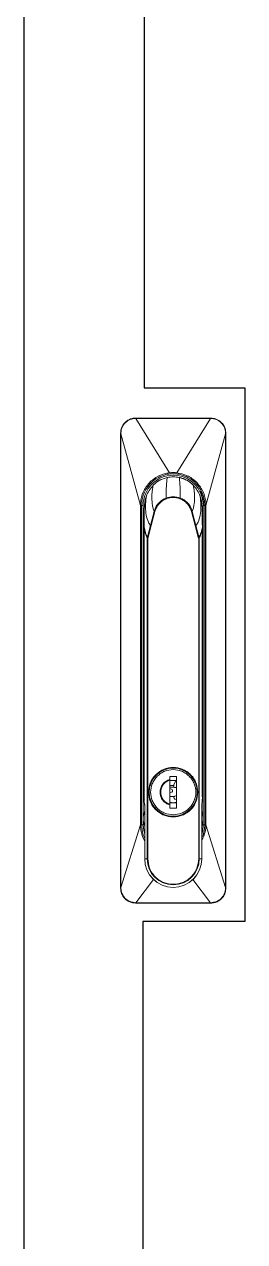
# Model space of a CAD drawing. Header units: millimetres. Extents: x 0 to 40, y -18 to 120.
# Drawn here: x 0 to 6.24, y 51.22 to 85.61 of the extents above; entities that cross this region are included whole.
import ezdxf

# ---------------------------------------------------------------- set-up
doc = ezdxf.new("R2010")
doc.units = ezdxf.units.MM

msp = doc.modelspace()

# ---------------------------------------------------------------- linework, layer by layer
for p, q in [((0, 45.182), (0, 117.445)), ((3.392, 116.889), (3.392, 75.344)), ((3.392, 75.344), (6.24, 75.344)), ((6.24, 75.344), (6.24, 60.27)), ((6.24, 60.27), (3.357, 60.27)), ((3.357, 60.27), (3.357, 12.698))]:
    msp.add_line(p, q)
at = {"color": 0, "lineweight": 5}
for p, q in [((3.159, 74.488), (3.152, 74.488)), ((3.152, 74.488), (3.159, 74.488)), ((3.152, 74.476), (3.159, 74.477)), ((3.159, 74.488), (3.159, 74.477)), ((3.159, 74.488), (5.273, 74.488)), ((4.113, 72.942), (3.159, 74.477)), ((3.159, 74.477), (5.273, 74.477)), ((5.273, 74.477), (4.319, 72.942)), ((5.273, 74.488), (5.28, 74.488)), ((5.273, 74.477), (5.28, 74.476)), ((2.727, 74.044), (2.727, 74.062)), ((2.727, 74.044), (2.732, 74.044)), ((2.727, 61.227), (2.727, 74.044)), ((2.732, 74.044), (2.733, 74.063)), ((2.732, 74.044), (3.288, 72.02)), ((2.732, 61.227), (2.732, 74.044)), ((5.7, 74.044), (5.144, 72.02)), ((5.7, 74.044), (5.699, 74.063)), ((5.7, 74.044), (5.7, 61.227)), ((5.705, 74.044), (5.7, 74.044)), ((5.705, 74.062), (5.705, 74.044)), ((5.705, 74.044), (5.705, 61.227)), ((3.878, 72.754), (3.848, 72.737)), ((4.586, 72.736), (4.555, 72.754)), ((3.288, 62.998), (3.288, 72.02)), ((3.322, 62.998), (3.322, 72.02)), ((3.322, 72.02), (3.365, 72.02)), ((3.365, 62.998), (3.365, 72.02)), ((3.365, 72.02), (3.382, 71.78)), ((5.025, 72.02), (5.015, 72.073)), ((5.025, 72.02), (5.025, 72.02)), ((5.027, 71.999), (5.025, 72.02)), ((5.05, 71.78), (5.067, 72.02)), ((5.067, 72.02), (5.067, 62.998)), ((5.067, 72.02), (5.11, 72.02)), ((5.11, 72.02), (5.11, 62.998)), ((5.144, 72.02), (5.144, 62.998)), ((3.382, 71.78), (3.382, 64.454)), ((3.675, 71.852), (3.572, 71.452)), ((3.591, 71.448), (3.697, 71.846)), ((4.735, 71.846), (4.841, 71.448)), ((4.861, 71.452), (4.757, 71.852)), ((5.037, 71.752), (5.05, 71.78)), ((5.05, 64.454), (5.05, 71.78)), ((3.391, 71.341), (3.391, 71.331)), ((3.391, 71.34), (3.391, 63.77)), ((3.391, 71.331), (3.48, 71.098)), ((3.391, 71.331), (3.392, 71.323)), ((3.392, 71.323), (3.478, 71.094)), ((3.392, 63.807), (3.392, 71.323)), ((3.572, 71.452), (3.488, 71.13)), ((3.509, 71.124), (3.591, 71.448)), ((4.841, 71.448), (4.923, 71.124)), ((4.944, 71.13), (4.861, 71.452)), ((5.04, 71.323), (4.954, 71.094)), ((5.04, 71.323), (5.041, 71.331)), ((5.04, 63.807), (5.04, 71.323)), ((5.041, 71.331), (5.041, 71.341)), ((5.041, 63.77), (5.041, 71.34)), ((3.478, 71.094), (3.48, 71.098)), ((3.48, 71.098), (3.488, 71.13)), ((3.48, 71.072), (3.48, 62.037)), ((3.495, 71.072), (3.48, 71.072)), ((3.495, 71.072), (3.509, 71.124)), ((3.495, 62.037), (3.495, 71.072)), ((4.923, 71.124), (4.937, 71.072)), ((4.937, 71.072), (4.937, 62.037)), ((4.944, 71.13), (4.952, 71.098)), ((4.952, 71.098), (4.954, 71.094)), ((4.952, 62.037), (4.952, 71.072)), ((3.382, 64.454), (3.365, 64.454)), ((3.382, 64.454), (3.382, 64.437)), ((3.382, 64.454), (3.391, 64.454)), ((3.382, 64.437), (3.391, 64.437)), ((4.122, 64.364), (4.31, 64.364)), ((4.122, 64.278), (4.122, 64.364)), ((4.31, 64.364), (4.31, 63.471)), ((5.041, 64.454), (5.05, 64.454)), ((5.041, 64.437), (5.05, 64.437)), ((5.067, 64.454), (5.05, 64.454)), ((5.05, 64.437), (5.05, 64.454)), ((3.569, 64.13), (3.583, 64.13)), ((4.122, 64.25), (4.31, 64.25)), ((4.122, 64.105), (4.233, 64.105)), ((4.235, 64.062), (4.122, 64.062)), ((4.122, 64.02), (4.172, 64)), ((4.233, 64.124), (4.292, 64.25)), ((4.233, 64.071), (4.233, 64.124)), ((4.31, 64.054), (4.25, 64.054)), ((4.849, 64.13), (4.863, 64.13)), ((4.882, 64.025), (4.874, 64.016)), ((3.583, 63.705), (3.569, 63.705)), ((4.172, 63.921), (4.122, 63.901)), ((4.122, 63.793), (4.244, 63.793)), ((4.31, 63.62), (4.122, 63.62)), ((4.26, 63.804), (4.31, 63.824)), ((4.31, 63.705), (4.26, 63.725)), ((4.863, 63.705), (4.849, 63.705)), ((3.408, 63.398), (3.365, 63.211)), ((3.405, 63.594), (3.411, 63.506)), ((3.408, 63.568), (3.414, 63.552)), ((3.408, 63.552), (3.408, 62.037)), ((3.411, 62.037), (3.411, 63.506)), ((4.122, 63.471), (4.122, 63.558)), ((4.31, 63.471), (4.122, 63.471)), ((5.022, 63.506), (5.027, 63.594)), ((5.022, 62.037), (5.022, 63.506)), ((5.024, 63.525), (5.024, 63.552)), ((5.024, 62.037), (5.024, 63.525)), ((5.067, 63.211), (5.024, 63.398)), ((2.732, 61.227), (3.288, 62.998)), ((3.365, 62.998), (3.322, 62.998)), ((5.11, 62.998), (5.067, 62.998)), ((5.7, 61.227), (5.144, 62.998)), ((3.408, 62.037), (3.411, 62.037)), ((3.48, 62.037), (3.411, 62.037)), ((3.48, 62.037), (3.495, 62.037)), ((4.952, 62.037), (4.937, 62.037)), ((5.022, 62.037), (4.952, 62.037)), ((5.024, 62.037), (5.022, 62.037)), ((2.727, 61.211), (2.727, 61.227)), ((2.727, 61.227), (2.732, 61.227)), ((2.732, 61.227), (2.733, 61.211)), ((3.16, 60.796), (3.66, 61.451)), ((5.272, 60.796), (4.773, 61.451)), ((5.7, 61.227), (5.7, 61.211)), ((5.705, 61.227), (5.7, 61.227)), ((5.705, 61.227), (5.705, 61.211)), ((5.272, 60.796), (3.16, 60.796)), ((5.272, 60.786), (3.16, 60.786)), ((5.272, 60.796), (5.28, 60.796)), ((5.272, 60.786), (5.28, 60.786)), ((5.28, 60.786), (5.272, 60.786))]:
    msp.add_line(p, q, dxfattribs=at)
at = {"color": 0, "lineweight": 5, "flags": 128}
for points in [[(3.408, 62.732), (3.381, 62.832), (3.365, 62.998)], [(5.067, 62.998), (5.051, 62.832), (5.024, 62.732)]]:
    msp.add_lwpolyline(points, dxfattribs=at)
at = {"color": 0, "lineweight": 5}
msp.add_circle((4.216, 63.918), 0.681, dxfattribs=at)
for centre, radius, start, end in [((4.216, 72.02), 0.851, 0, 180), ((3.382, 64.42), 0.017, 90, 180), ((5.05, 64.42), 0.017, 0.0001, 90), ((4.216, 63.918), 0.353, 105.3628, 254.6372), ((4.157, 63.96), 0.0426, 291.9263, 68.0737), ((4.25, 64.071), 0.017, 180, 270), ((4.216, 63.918), 0.681, 180, 269.7498), ((4.216, 63.918), 0.298, 251.6823, 288.3177), ((4.216, 63.918), 0.681, 269.7498, 2.2577), ((4.276, 63.764), 0.0426, 111.9263, 248.0737), ((4.216, 62.037), 0.808, 180, 0), ((4.216, 62.037), 0.806, 180, 0), ((4.216, 62.037), 0.736, 180, 0)]:
    msp.add_arc(centre, radius, start, end, dxfattribs=at)
for centre, start_param, end_param in [((4.282, 63.756), 3.084478, 3.32439), ((4.15, 63.756), 6.100514, 6.340295)]:
    msp.add_ellipse(centre, major_axis=(0.891, 0), ratio=0.997268, start_param=start_param, end_param=end_param, dxfattribs=at)
for points, knots in [([(3.152, 74.488), (3.119, 74.486), (3.05, 74.481), (2.955, 74.444), (2.874, 74.389), (2.794, 74.303), (2.736, 74.191), (2.729, 74.099), (2.727, 74.062)], [0, 0, 0, 0, 0.150722, 0.307369, 0.455042, 0.58442, 0.836005, 1, 1, 1, 1]), ([(2.733, 74.063), (2.741, 74.117), (2.757, 74.225), (2.853, 74.361), (2.99, 74.457), (3.098, 74.47), (3.152, 74.476)], [0, 0, 0, 0, 0.250864, 0.500704, 0.750304, 1, 1, 1, 1]), ([(3.152, 74.476), (3.152, 74.478), (3.152, 74.481), (3.152, 74.485), (3.152, 74.487), (3.152, 74.488), (3.152, 74.488)], [0, 0, 0, 0, 0.261223, 0.502672, 0.740877, 1, 1, 1, 1]), ([(5.273, 74.488), (5.273, 74.488), (5.273, 74.487), (5.273, 74.485), (5.273, 74.481), (5.273, 74.478), (5.273, 74.477)], [0, 0, 0, 0, 0.243924, 0.499865, 0.755878, 1, 1, 1, 1]), ([(5.705, 74.062), (5.702, 74.103), (5.697, 74.171), (5.655, 74.271), (5.583, 74.373), (5.477, 74.446), (5.368, 74.483), (5.309, 74.486), (5.28, 74.488)], [0, 0, 0, 0, 0.181717, 0.304543, 0.485421, 0.735181, 0.870545, 1, 1, 1, 1]), ([(5.28, 74.488), (5.28, 74.488), (5.28, 74.487), (5.28, 74.485), (5.28, 74.481), (5.28, 74.478), (5.28, 74.476)], [0, 0, 0, 0, 0.259118, 0.497316, 0.738772, 1, 1, 1, 1]), ([(5.28, 74.476), (5.334, 74.47), (5.443, 74.457), (5.579, 74.361), (5.676, 74.225), (5.691, 74.117), (5.699, 74.063)], [0, 0, 0, 0, 0.249656, 0.499262, 0.749132, 1, 1, 1, 1]), ([(2.727, 74.062), (2.727, 74.062), (2.727, 74.062), (2.728, 74.063), (2.73, 74.063), (2.732, 74.063), (2.733, 74.063)], [0, 0, 0, 0, 0.241509, 0.47885, 0.733201, 1, 1, 1, 1]), ([(5.705, 74.062), (5.705, 74.062), (5.705, 74.062), (5.704, 74.063), (5.702, 74.063), (5.7, 74.063), (5.699, 74.063)], [0, 0, 0, 0, 0.247003, 0.5, 0.752997, 1, 1, 1, 1]), ([(3.288, 72.02), (3.291, 72.071), (3.299, 72.227), (3.372, 72.427), (3.515, 72.643), (3.712, 72.819), (3.941, 72.916), (4.078, 72.937), (4.113, 72.942)], [0, 0, 0, 0, 0.115044, 0.346127, 0.460247, 0.690954, 0.92232, 1, 1, 1, 1]), ([(3.322, 72.02), (3.325, 72.074), (3.331, 72.187), (3.381, 72.353), (3.463, 72.513), (3.58, 72.656), (3.723, 72.772), (3.883, 72.855), (4.049, 72.903), (4.216, 72.918), (4.383, 72.903), (4.549, 72.855), (4.71, 72.772), (4.852, 72.656), (4.969, 72.513), (5.051, 72.353), (5.101, 72.187), (5.107, 72.074), (5.11, 72.02)], [0, 0, 0, 0, 0.058258, 0.120006, 0.18432, 0.25, 0.31568, 0.379994, 0.441742, 0.5, 0.558258, 0.620006, 0.68432, 0.75, 0.81568, 0.879994, 0.941742, 1, 1, 1, 1]), ([(4.113, 72.942), (4.13, 72.943), (4.156, 72.946), (4.19, 72.947), (4.211, 72.947), (4.228, 72.947), (4.254, 72.947), (4.284, 72.945), (4.31, 72.943), (4.319, 72.942)], [0, 0, 0, 0, 0.248054, 0.372046, 0.496041, 0.558031, 0.620024, 0.868066, 1, 1, 1, 1]), ([(4.319, 72.942), (4.419, 72.921), (4.569, 72.89), (4.791, 72.76), (4.942, 72.613), (5.077, 72.391), (5.137, 72.201), (5.142, 72.059), (5.144, 72.02)], [0, 0, 0, 0, 0.223591, 0.337758, 0.568488, 0.682835, 0.913147, 1, 1, 1, 1]), ([(3.647, 72.58), (3.607, 72.536), (3.526, 72.447), (3.479, 72.338), (3.456, 72.283)], [0, 0, 0, 0, 0.500379, 1, 1, 1, 1]), ([(3.646, 72.577), (3.644, 72.562), (3.638, 72.529), (3.623, 72.434), (3.607, 72.277), (3.615, 72.103), (3.642, 71.943), (3.665, 71.882), (3.675, 71.852)], [0, 0, 0, 0, 0.113218, 0.253554, 0.403639, 0.714265, 0.863732, 1, 1, 1, 1]), ([(3.648, 72.589), (3.648, 72.59), (3.648, 72.592), (3.647, 72.58), (3.646, 72.577)], [0, 0, 0, 0, 0.737396, 1, 1, 1, 1]), ([(4.043, 72.809), (3.97, 72.788), (3.823, 72.744), (3.707, 72.645), (3.649, 72.596)], [0, 0, 0, 0, 0.5, 1, 1, 1, 1]), ([(3.814, 72.718), (3.795, 72.708), (3.734, 72.675), (3.684, 72.628), (3.649, 72.596)], [0, 0, 0, 0, 0.310126, 1, 1, 1, 1]), ([(3.878, 72.754), (3.876, 72.753), (3.874, 72.752), (3.871, 72.751), (3.87, 72.75), (3.87, 72.75), (3.87, 72.75)], [0, 0, 0, 0, 0.257452, 0.520922, 0.763713, 1, 1, 1, 1]), ([(3.872, 72.751), (3.871, 72.751), (3.871, 72.751), (3.87, 72.751), (3.87, 72.75)], [0, 0, 0, 0, 0.061443, 1, 1, 1, 1]), ([(4.042, 72.803), (4.042, 72.803), (4.042, 72.8), (4.037, 72.737), (4.023, 72.602), (4.017, 72.404), (4.018, 72.287), (4.018, 72.229)], [0, 0, 0, 0, 0.0519572, 0.1811289, 0.4459829, 0.7273258, 1, 1, 1, 1]), ([(4.389, 72.81), (4.389, 72.81), (4.389, 72.808), (4.395, 72.739), (4.409, 72.601), (4.415, 72.405), (4.414, 72.287), (4.414, 72.229)], [0, 0, 0, 0, 0.1295286, 0.2481311, 0.4913141, 0.7496367, 1, 1, 1, 1]), ([(4.532, 72.764), (4.532, 72.765), (4.531, 72.765), (4.53, 72.765), (4.525, 72.768), (4.519, 72.77), (4.514, 72.772), (4.514, 72.772), (4.514, 72.772), (4.514, 72.772), (4.514, 72.772), (4.512, 72.773), (4.503, 72.776), (4.463, 72.792), (4.422, 72.802), (4.389, 72.81)], [0, 0, 0, 0, 0.0161416, 0.0230275, 0.0296667, 0.135597, 0.1356028, 0.1356545, 0.135803, 0.136373, 0.138605, 0.1474368, 0.1825713, 0.3227212, 1, 1, 1, 1]), ([(4.783, 72.596), (4.725, 72.645), (4.609, 72.744), (4.462, 72.788), (4.389, 72.809)], [0, 0, 0, 0, 0.5, 1, 1, 1, 1]), ([(4.541, 72.76), (4.541, 72.761), (4.539, 72.761), (4.536, 72.763), (4.534, 72.764), (4.532, 72.764)], [0, 0, 0, 0, 0.172326, 0.500381, 1, 1, 1, 1]), ([(4.555, 72.754), (4.553, 72.755), (4.548, 72.757), (4.544, 72.759), (4.541, 72.76)], [0, 0, 0, 0, 0.502146, 1, 1, 1, 1]), ([(4.563, 72.75), (4.562, 72.75), (4.562, 72.75), (4.561, 72.751), (4.558, 72.752), (4.556, 72.753), (4.555, 72.754)], [0, 0, 0, 0, 0.2364024, 0.4690708, 0.7333272, 1, 1, 1, 1]), ([(4.783, 72.596), (4.75, 72.627), (4.7, 72.674), (4.639, 72.706), (4.62, 72.717)], [0, 0, 0, 0, 0.673802, 1, 1, 1, 1]), ([(4.786, 72.577), (4.788, 72.562), (4.794, 72.529), (4.809, 72.434), (4.825, 72.277), (4.817, 72.103), (4.79, 71.943), (4.768, 71.882), (4.757, 71.852)], [0, 0, 0, 0, 0.113219, 0.253555, 0.403639, 0.714265, 0.863732, 1, 1, 1, 1]), ([(4.784, 72.589), (4.784, 72.59), (4.784, 72.592), (4.786, 72.58), (4.786, 72.577)], [0, 0, 0, 0, 0.7373011, 1, 1, 1, 1]), ([(4.976, 72.283), (4.953, 72.338), (4.906, 72.447), (4.826, 72.536), (4.786, 72.58)], [0, 0, 0, 0, 0.499621, 1, 1, 1, 1]), ([(3.458, 72.304), (3.45, 72.279), (3.438, 72.244), (3.427, 72.196), (3.422, 72.173), (3.421, 72.164), (3.421, 72.164)], [0, 0, 0, 0, 0.572428, 0.808226, 0.999957, 1, 1, 1, 1]), ([(3.456, 72.283), (3.454, 72.265), (3.448, 72.226), (3.435, 72.11), (3.427, 71.948), (3.447, 71.75), (3.496, 71.562), (3.551, 71.483), (3.572, 71.452)], [0, 0, 0, 0, 0.114315, 0.253536, 0.405646, 0.641725, 0.864264, 1, 1, 1, 1]), ([(3.458, 72.302), (3.458, 72.302), (3.458, 72.304), (3.458, 72.299), (3.456, 72.285), (3.456, 72.283)], [0, 0, 0, 0, 0.2627277, 0.876572, 1, 1, 1, 1]), ([(4.018, 72.229), (3.981, 72.212), (3.91, 72.18), (3.814, 72.1), (3.727, 71.994), (3.693, 71.901), (3.675, 71.852)], [0, 0, 0, 0, 0.231292, 0.439388, 0.705621, 1, 1, 1, 1]), ([(4.414, 72.229), (4.348, 72.248), (4.216, 72.284), (4.084, 72.247), (4.018, 72.229)], [0, 0, 0, 0, 0.502872, 1, 1, 1, 1]), ([(4.018, 72.229), (4.018, 72.228), (4.019, 72.226), (4.021, 72.221), (4.023, 72.215), (4.025, 72.212), (4.026, 72.21)], [0, 0, 0, 0, 0.246226, 0.5, 0.753774, 1, 1, 1, 1]), ([(4.026, 72.21), (4.089, 72.228), (4.216, 72.264), (4.343, 72.228), (4.406, 72.21)], [0, 0, 0, 0, 0.497131, 1, 1, 1, 1]), ([(4.414, 72.229), (4.414, 72.228), (4.413, 72.226), (4.411, 72.221), (4.409, 72.215), (4.407, 72.212), (4.406, 72.21)], [0, 0, 0, 0, 0.250161, 0.505298, 0.757666, 1, 1, 1, 1]), ([(4.757, 71.852), (4.739, 71.901), (4.705, 71.994), (4.618, 72.1), (4.522, 72.18), (4.451, 72.212), (4.414, 72.229)], [0, 0, 0, 0, 0.2944185, 0.5606602, 0.7686653, 1, 1, 1, 1]), ([(4.976, 72.283), (4.979, 72.265), (4.984, 72.226), (4.997, 72.11), (5.005, 71.948), (4.985, 71.75), (4.936, 71.562), (4.881, 71.483), (4.861, 71.452)], [0, 0, 0, 0, 0.1143155, 0.2535364, 0.4056461, 0.6417254, 0.864264, 1, 1, 1, 1]), ([(5.023, 72.074), (5.023, 72.076), (5.022, 72.078), (5.024, 72.065), (5.024, 72.067), (5.024, 72.069), (5.023, 72.071), (5.023, 72.075), (5.023, 72.078), (5.022, 72.085), (5.02, 72.097), (5.015, 72.129), (5.003, 72.208), (4.986, 72.264), (4.974, 72.304)], [0, 0, 0, 0, 0.2744, 0.365533, 0.381231, 0.394351, 0.405828, 0.41151, 0.417488, 0.43127, 0.44878, 0.496965, 0.638275, 1, 1, 1, 1]), ([(4.974, 72.302), (4.974, 72.302), (4.974, 72.303), (4.974, 72.299), (4.976, 72.285), (4.976, 72.283)], [0, 0, 0, 0, 0.258266, 0.875831, 1, 1, 1, 1]), ([(4.982, 72.419), (5.01, 72.356), (5.067, 72.229), (5.076, 72.09), (5.08, 72.02)], [0, 0, 0, 0, 0.492711, 1, 1, 1, 1]), ([(3.371, 71.932), (3.37, 71.938), (3.368, 71.944), (3.368, 71.951), (3.368, 71.952), (3.368, 71.954), (3.367, 71.962), (3.366, 71.977), (3.365, 72.002), (3.365, 72.047), (3.368, 72.083), (3.369, 72.107)], [0, 0, 0, 0, 0.106262, 0.107792, 0.110546, 0.119727, 0.152783, 0.249281, 0.374556, 0.579136, 1, 1, 1, 1]), ([(3.405, 72.003), (3.405, 72.005), (3.405, 72.01), (3.404, 72.014), (3.403, 72.015), (3.401, 72.004), (3.399, 71.972), (3.397, 71.902), (3.394, 71.72), (3.393, 71.548), (3.391, 71.419)], [0, 0, 0, 0, 0.014425, 0.034202, 0.080155, 0.140053, 0.22065, 0.337213, 0.498892, 1, 1, 1, 1]), ([(3.426, 72.19), (3.425, 72.188), (3.424, 72.184), (3.419, 72.155), (3.413, 72.112), (3.407, 72.059), (3.406, 72.021), (3.405, 72.003)], [0, 0, 0, 0, 0.2005389, 0.4010397, 0.6025037, 0.8057968, 1, 1, 1, 1]), ([(3.697, 71.846), (3.713, 71.89), (3.746, 71.979), (3.832, 72.086), (3.928, 72.164), (3.995, 72.196), (4.026, 72.21)], [0, 0, 0, 0, 0.275546, 0.560393, 0.801082, 1, 1, 1, 1]), ([(4.406, 72.21), (4.437, 72.195), (4.505, 72.164), (4.6, 72.086), (4.686, 71.98), (4.719, 71.89), (4.735, 71.846)], [0, 0, 0, 0, 0.199371, 0.439592, 0.722738, 1, 1, 1, 1]), ([(5.041, 71.419), (5.04, 71.551), (5.038, 71.727), (5.035, 71.91), (5.033, 71.977), (5.031, 72.007), (5.029, 72.015), (5.028, 72.014), (5.027, 72.008), (5.027, 72.003), (5.027, 72), (5.027, 71.999)], [0, 0, 0, 0, 0.509342, 0.672287, 0.786489, 0.864113, 0.922587, 0.967164, 0.986497, 0.993791, 1, 1, 1, 1]), ([(5.067, 72.02), (5.066, 71.949), (5.066, 71.878), (5.041, 71.812), (5.04, 71.81)], [0, 0, 0, 0, 0.97984, 1, 1, 1, 1]), ([(3.675, 71.852), (3.677, 71.852), (3.679, 71.851), (3.684, 71.85), (3.69, 71.848), (3.695, 71.847), (3.697, 71.846)], [0, 0, 0, 0, 0.247577, 0.502788, 0.75653, 1, 1, 1, 1]), ([(4.757, 71.852), (4.756, 71.852), (4.753, 71.851), (4.748, 71.85), (4.742, 71.848), (4.737, 71.847), (4.735, 71.846)], [0, 0, 0, 0, 0.245517, 0.5, 0.754483, 1, 1, 1, 1]), ([(3.391, 71.419), (3.402, 71.36), (3.417, 71.274), (3.453, 71.179), (3.477, 71.146), (3.488, 71.13)], [0, 0, 0, 0, 0.528719, 0.768791, 1, 1, 1, 1]), ([(3.391, 71.419), (3.391, 71.406), (3.391, 71.38), (3.391, 71.354), (3.391, 71.341)], [0, 0, 0, 0, 0.499999, 1, 1, 1, 1]), ([(3.572, 71.452), (3.573, 71.452), (3.575, 71.452), (3.58, 71.45), (3.585, 71.449), (3.589, 71.448), (3.591, 71.448)], [0, 0, 0, 0, 0.2502364, 0.5046584, 0.7566605, 1, 1, 1, 1]), ([(4.861, 71.452), (4.859, 71.452), (4.857, 71.452), (4.852, 71.45), (4.847, 71.449), (4.843, 71.448), (4.841, 71.448)], [0, 0, 0, 0, 0.245034, 0.497646, 0.751482, 1, 1, 1, 1]), ([(4.944, 71.13), (4.955, 71.146), (4.979, 71.179), (5.015, 71.274), (5.03, 71.36), (5.041, 71.419)], [0, 0, 0, 0, 0.2312091, 0.4712806, 1, 1, 1, 1]), ([(4.952, 71.098), (4.967, 71.136), (4.998, 71.212), (5.027, 71.291), (5.041, 71.331)], [0, 0, 0, 0, 0.499214, 1, 1, 1, 1]), ([(5.041, 71.419), (5.041, 71.406), (5.041, 71.38), (5.041, 71.354), (5.041, 71.341)], [0, 0, 0, 0, 0.499999, 1, 1, 1, 1]), ([(3.478, 71.094), (3.478, 71.094), (3.479, 71.092), (3.48, 71.084), (3.48, 71.077), (3.48, 71.072)], [0, 0, 0, 0, 0.067391, 0.380475, 1, 1, 1, 1]), ([(3.48, 71.098), (3.481, 71.097), (3.482, 71.097), (3.484, 71.093), (3.489, 71.086), (3.493, 71.078), (3.495, 71.072)], [0, 0, 0, 0, 0.122213, 0.213472, 0.45482, 1, 1, 1, 1]), ([(3.488, 71.13), (3.489, 71.129), (3.492, 71.129), (3.497, 71.127), (3.503, 71.126), (3.507, 71.125), (3.509, 71.124)], [0, 0, 0, 0, 0.246164, 0.5, 0.753836, 1, 1, 1, 1]), ([(4.944, 71.13), (4.943, 71.129), (4.94, 71.129), (4.935, 71.127), (4.929, 71.126), (4.925, 71.125), (4.923, 71.124)], [0, 0, 0, 0, 0.246208, 0.50006, 0.75388, 1, 1, 1, 1]), ([(4.937, 71.072), (4.939, 71.077), (4.941, 71.082), (4.945, 71.089), (4.946, 71.091), (4.948, 71.093), (4.948, 71.093), (4.948, 71.093), (4.949, 71.094), (4.949, 71.095), (4.95, 71.097), (4.952, 71.098), (4.952, 71.098)], [0, 0, 0, 0, 0.477046, 0.514947, 0.695208, 0.739344, 0.751442, 0.755007, 0.756919, 0.82511, 0.901139, 1, 1, 1, 1]), ([(4.952, 71.072), (4.952, 71.076), (4.953, 71.083), (4.953, 71.091), (4.954, 71.094), (4.954, 71.094)], [0, 0, 0, 0, 0.548021, 0.923182, 1, 1, 1, 1]), ([(4.914, 63.918), (4.905, 64.005), (4.89, 64.14), (4.803, 64.303), (4.713, 64.415), (4.601, 64.505), (4.439, 64.59), (4.216, 64.632), (3.993, 64.59), (3.831, 64.505), (3.719, 64.415), (3.629, 64.303), (3.542, 64.14), (3.528, 64.005), (3.518, 63.918)], [0, 0, 0, 0, 0.119728, 0.18418, 0.25, 0.31582, 0.380272, 0.5, 0.619728, 0.68418, 0.75, 0.81582, 0.880272, 1, 1, 1, 1]), ([(4.216, 64.556), (4.136, 64.547), (4.012, 64.534), (3.864, 64.455), (3.762, 64.372), (3.679, 64.27), (3.601, 64.121), (3.562, 63.918), (3.601, 63.714), (3.679, 63.565), (3.762, 63.463), (3.864, 63.381), (4.012, 63.301), (4.136, 63.288), (4.216, 63.279)], [0, 0, 0, 0, 0.119728, 0.18418, 0.25, 0.31582, 0.380272, 0.5, 0.619728, 0.68418, 0.75, 0.81582, 0.880272, 1, 1, 1, 1]), ([(4.216, 63.279), (4.296, 63.288), (4.42, 63.301), (4.569, 63.381), (4.671, 63.463), (4.754, 63.565), (4.831, 63.714), (4.87, 63.918), (4.831, 64.121), (4.754, 64.27), (4.671, 64.372), (4.569, 64.455), (4.42, 64.534), (4.296, 64.547), (4.216, 64.556)], [0, 0, 0, 0, 0.119728, 0.18418, 0.25, 0.31582, 0.380272, 0.5, 0.619728, 0.68418, 0.75, 0.81582, 0.880272, 1, 1, 1, 1]), ([(4.122, 63.558), (4.085, 63.571), (4.008, 63.599), (3.916, 63.686), (3.857, 63.796), (3.838, 63.918), (3.857, 64.039), (3.916, 64.149), (4.008, 64.236), (4.085, 64.264), (4.122, 64.278)], [0, 0, 0, 0, 0.121553, 0.25, 0.378447, 0.5, 0.621553, 0.75, 0.878447, 1, 1, 1, 1]), ([(4.122, 63.577), (4.122, 63.639), (4.122, 63.775), (4.122, 64.009), (4.122, 64.185), (4.122, 64.271), (4.122, 64.289)], [0, 0, 0, 0, 0.276681, 0.597627, 0.918573, 1, 1, 1, 1]), ([(4.122, 64.258), (4.122, 64.262), (4.122, 64.268), (4.122, 64.275), (4.122, 64.278)], [0, 0, 0, 0, 0.599472, 1, 1, 1, 1]), ([(4.122, 63.577), (4.122, 63.642), (4.122, 63.771), (4.122, 63.991), (4.122, 64.155), (4.122, 64.238), (4.122, 64.258)], [0, 0, 0, 0, 0.300194, 0.600388, 0.900582, 1, 1, 1, 1]), ([(3.365, 63.935), (3.366, 63.874), (3.368, 63.797), (3.394, 63.725), (3.4, 63.71)], [0, 0, 0, 0, 0.7839665, 1, 1, 1, 1]), ([(3.518, 63.918), (3.528, 63.83), (3.542, 63.695), (3.629, 63.532), (3.719, 63.421), (3.831, 63.33), (3.993, 63.246), (4.216, 63.203), (4.439, 63.246), (4.601, 63.33), (4.713, 63.421), (4.803, 63.532), (4.89, 63.695), (4.905, 63.83), (4.914, 63.918)], [0, 0, 0, 0, 0.119728, 0.18418, 0.25, 0.31582, 0.380272, 0.5, 0.619728, 0.68418, 0.75, 0.81582, 0.880272, 1, 1, 1, 1]), ([(5.067, 63.935), (5.066, 63.874), (5.064, 63.797), (5.038, 63.725), (5.032, 63.71)], [0, 0, 0, 0, 0.781566, 1, 1, 1, 1]), ([(3.411, 63.506), (3.41, 63.519), (3.409, 63.54), (3.408, 63.561), (3.408, 63.568), (3.408, 63.569), (3.408, 63.569), (3.408, 63.57), (3.408, 63.57), (3.408, 63.569), (3.408, 63.569)], [0, 0, 0, 0, 0.603108, 0.916072, 0.964109, 0.972464, 0.979764, 0.986425, 0.992983, 1, 1, 1, 1]), ([(3.408, 63.568), (3.408, 63.569), (3.408, 63.569), (3.408, 63.569), (3.408, 63.569), (3.408, 63.569), (3.408, 63.568)], [0, 0, 0, 0, 0.322991, 0.5, 0.677009, 1, 1, 1, 1]), ([(4.122, 63.558), (4.122, 63.562), (4.122, 63.569), (4.122, 63.575), (4.122, 63.577)], [0, 0, 0, 0, 0.601188, 1, 1, 1, 1]), ([(5.021, 63.519), (5.022, 63.523), (5.023, 63.536), (5.023, 63.553), (5.024, 63.566), (5.024, 63.569), (5.024, 63.569), (5.024, 63.57), (5.024, 63.57), (5.024, 63.569), (5.024, 63.568), (5.024, 63.561), (5.023, 63.54), (5.022, 63.52), (5.022, 63.506)], [0, 0, 0, 0, 0.087571, 0.3474514, 0.4252628, 0.4355886, 0.4397537, 0.443493, 0.4470833, 0.4508344, 0.4598013, 0.4860308, 0.6558383, 1, 1, 1, 1]), ([(5.024, 63.568), (5.024, 63.569), (5.024, 63.57), (5.024, 63.57), (5.024, 63.57), (5.024, 63.57)], [0, 0, 0, 0, 0.293812, 0.606023, 1, 1, 1, 1]), ([(3.408, 62.545), (3.406, 62.547), (3.347, 62.635), (3.3, 62.793), (3.291, 62.947), (3.288, 62.998)], [0, 0, 0, 0, 0.017927, 0.674344, 1, 1, 1, 1]), ([(3.408, 62.626), (3.4, 62.64), (3.365, 62.705), (3.333, 62.832), (3.326, 62.944), (3.322, 62.998)], [0, 0, 0, 0, 0.127778, 0.57657, 1, 1, 1, 1]), ([(3.408, 62.958), (3.398, 62.987), (3.37, 63.069), (3.367, 63.155), (3.365, 63.211)], [0, 0, 0, 0, 0.353458, 1, 1, 1, 1]), ([(5.067, 63.211), (5.065, 63.155), (5.062, 63.069), (5.034, 62.987), (5.024, 62.958)], [0, 0, 0, 0, 0.646542, 1, 1, 1, 1]), ([(5.144, 62.998), (5.14, 62.932), (5.133, 62.777), (5.064, 62.637), (5.024, 62.557)], [0, 0, 0, 0, 0.426731, 1, 1, 1, 1]), ([(5.11, 62.998), (5.106, 62.944), (5.1, 62.832), (5.067, 62.705), (5.032, 62.64), (5.024, 62.626)], [0, 0, 0, 0, 0.42343, 0.872222, 1, 1, 1, 1]), ([(4.937, 62.037), (4.927, 61.946), (4.912, 61.807), (4.822, 61.639), (4.729, 61.524), (4.614, 61.43), (4.446, 61.343), (4.216, 61.299), (3.986, 61.343), (3.818, 61.43), (3.703, 61.524), (3.61, 61.639), (3.52, 61.807), (3.505, 61.946), (3.495, 62.037)], [0, 0, 0, 0, 0.119728, 0.18418, 0.25, 0.31582, 0.380272, 0.5, 0.619728, 0.68418, 0.75, 0.81582, 0.880272, 1, 1, 1, 1]), ([(2.727, 61.211), (2.727, 61.211), (2.727, 61.211), (2.728, 61.211), (2.73, 61.211), (2.732, 61.211), (2.733, 61.211)], [0, 0, 0, 0, 0.2471311, 0.5, 0.7528689, 1, 1, 1, 1]), ([(2.727, 61.211), (2.73, 61.172), (2.735, 61.108), (2.77, 61.017), (2.816, 60.944), (2.884, 60.877), (2.963, 60.826), (3.056, 60.792), (3.121, 60.788), (3.152, 60.786)], [0, 0, 0, 0, 0.177898, 0.282755, 0.436051, 0.563148, 0.707823, 0.858639, 1, 1, 1, 1]), ([(3.152, 60.796), (3.098, 60.803), (2.989, 60.816), (2.852, 60.912), (2.756, 61.048), (2.74, 61.156), (2.733, 61.211)], [0, 0, 0, 0, 0.24977, 0.499352, 0.749138, 1, 1, 1, 1]), ([(5.7, 61.211), (5.692, 61.156), (5.676, 61.048), (5.58, 60.912), (5.443, 60.816), (5.334, 60.803), (5.28, 60.796)], [0, 0, 0, 0, 0.2508305, 0.5006114, 0.7501927, 1, 1, 1, 1]), ([(5.28, 60.786), (5.315, 60.788), (5.386, 60.793), (5.485, 60.834), (5.568, 60.893), (5.638, 60.974), (5.694, 61.08), (5.701, 61.167), (5.705, 61.211)], [0, 0, 0, 0, 0.155662, 0.320777, 0.475455, 0.606982, 0.802599, 1, 1, 1, 1]), ([(5.705, 61.211), (5.705, 61.211), (5.705, 61.211), (5.704, 61.211), (5.702, 61.211), (5.701, 61.211), (5.7, 61.211)], [0, 0, 0, 0, 0.242089, 0.479639, 0.733698, 1, 1, 1, 1]), ([(5.272, 60.786), (5.272, 60.786), (5.272, 60.786), (5.272, 60.788), (5.272, 60.792), (5.272, 60.795), (5.272, 60.796)], [0, 0, 0, 0, 0.2446189, 0.5, 0.7553811, 1, 1, 1, 1]), ([(5.28, 60.786), (5.28, 60.786), (5.28, 60.786), (5.28, 60.788), (5.28, 60.792), (5.28, 60.795), (5.28, 60.796)], [0, 0, 0, 0, 0.24457, 0.5, 0.75543, 1, 1, 1, 1])]:
    msp.add_open_spline(points, degree=3, knots=knots, dxfattribs=at)
for points in [[(4.389, 72.808), (4.332, 72.818), (4.216, 72.837), (4.101, 72.818), (4.043, 72.808)], [(5.067, 71.78), (5.067, 71.78), (5.066, 71.78), (5.062, 71.78), (5.057, 71.78), (5.052, 71.78), (5.05, 71.78)], [(4.952, 71.072), (4.952, 71.072), (4.95, 71.072), (4.946, 71.072), (4.942, 71.072), (4.938, 71.072), (4.937, 71.072)]]:
    msp.add_open_spline(points, degree=3, dxfattribs=at)

doc.saveas('drawing.dxf')
